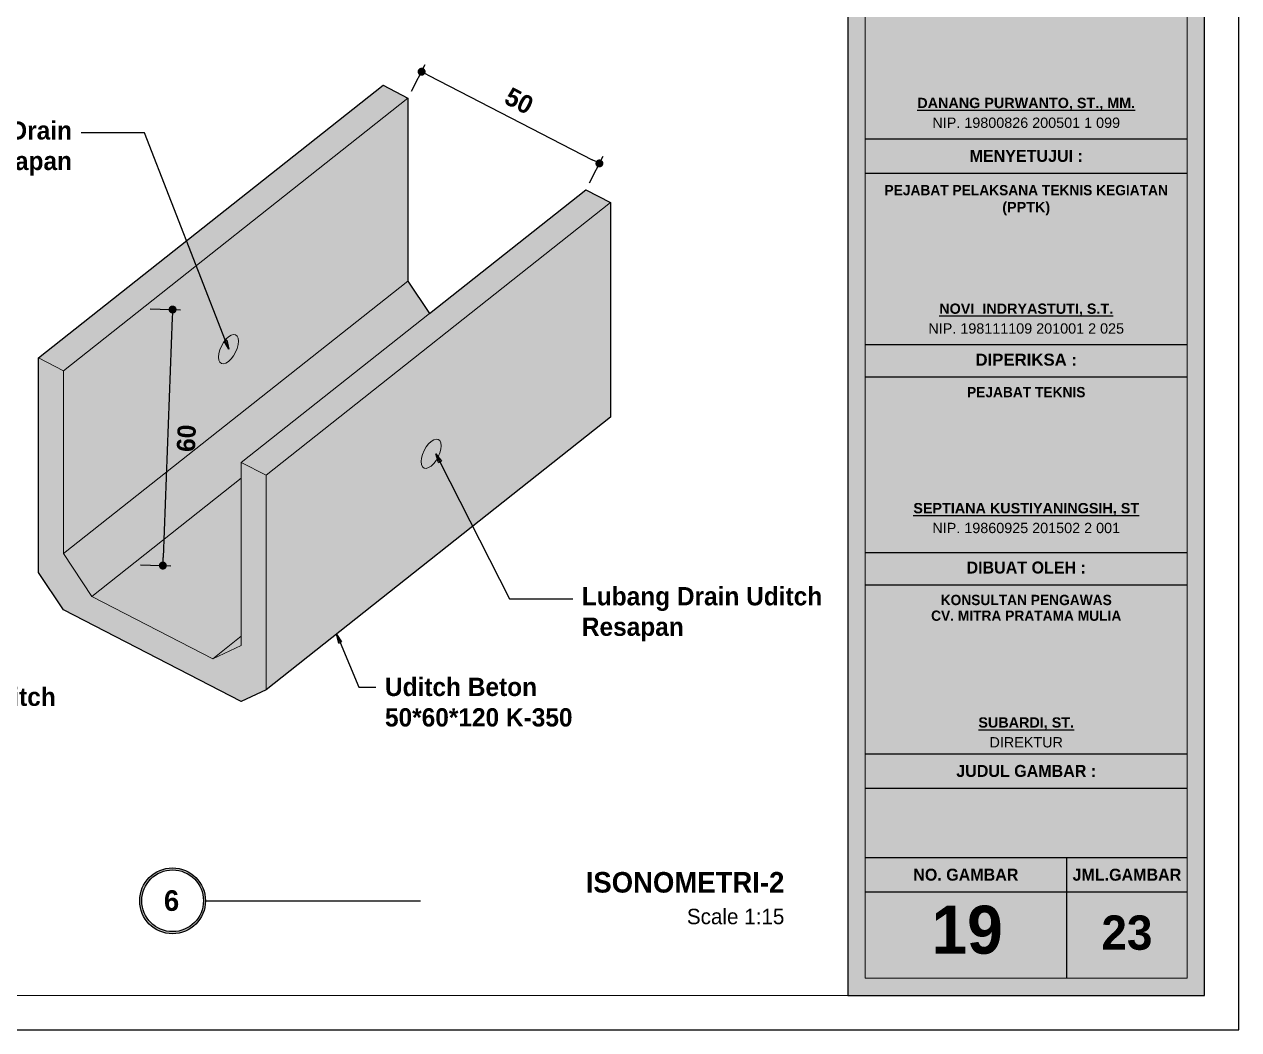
# Model space of a CAD drawing. Header units: centimetres. Extents: x -292707 to 138715, y -53922 to 66277.
# Drawn here: x 13079.5 to 13345.2, y -13454.2 to -13234.3 of the extents above; entities that cross this region are included whole.
import ezdxf
from ezdxf import colors
from ezdxf.entities.mleader import LeaderData, LeaderLine
from ezdxf.math import Vec2, Vec3

# ---------------------------------------------------------------- set-up
doc = ezdxf.new("R2010")
doc.units = ezdxf.units.CM
for name, color, linetype in [('A-ALINE-1', 91, 'Continuous'), ('A-ALINE-3', 111, 'Continuous'), ('A-ALINE-4', 113, 'Continuous'), ('A-ANNOTATION', 144, 'Continuous'), ('A-DIM', 157, 'Continuous'), ('A-TEXT', 254, 'Continuous')]:
    doc.layers.add(name, color=color, linetype=linetype)
for name, color, linetype, lineweight, true_color in [('A-FILL-1', 250, 'Continuous', 0, 0x333333), ('A-FILL-8', 7, 'Continuous', 0, 0xe6e6e6), ('A-HATCH-97', 7, 'Continuous', 0, 0xf7f7f7)]:
    doc.layers.add(name, color=color, linetype=linetype, lineweight=lineweight, true_color=true_color)
doc.layers.add('A-SWING AREA', color=7, linetype='Continuous', lineweight=0, true_color=0xf7f7f7, transparency=0.2)
doc.styles.add('Scale 10', font='GOTHICB.TTF', dxfattribs={"height": 4})
doc.styles.add('Scale 170', font='GOTHICB.TTF', dxfattribs={"height": 50})
doc.styles.add('Scale 80', font='GOTHICB.TTF', dxfattribs={"height": 20})
doc.dimstyles.new('Scale 10', dxfattribs={"dimscale": 0, "dimtxt": 4, "dimasz": 1.75, "dimexe": 1.75, "dimexo": 1.75, "dimgap": 2, "dimtad": 2, "dimdec": 0, "dimtxsty": 'Scale 10', "dimblk": 'DOT', "dimcen": 2.5, "dimclrd": 256, "dimclre": 256, "dimclrt": 254, "dimadec": 0, "dimazin": 0, "dimtfac": 1, "dimtdec": 0, "dimtmove": 0, "dimatfit": 3, "dimldrblk": 'DOTSMALL', "dimfxl": 1, "dimtfillclr": 256, "dimlwd": -1, "dimlwe": -1, "dimarcsym": 0})

# ---------------------------------------------------------------- blocks, each defined once
blk = doc.blocks.new('_Closed')
at = {"color": 0, "linetype": 'ByBlock', "lineweight": -2}
for p, q in [((-1, 0.17), (0, 0)), ((-1, 0.17), (-1, -0.17)), ((0, 0), (-1, -0.17)), ((0, 0), (-1, 0))]:
    blk.add_line(p, q, dxfattribs=at)
blk = doc.blocks.new('A$Ced8940a6')
at = {"layer": 'A-FILL-1'}
for p, q in [((0, 75.2), (75.39, 134.81)), ((80.83, 132.01), (75.39, 134.81)), ((5.45, 72.39), (80.83, 132.01)), ((80.83, 132.01), (80.83, 91.99)), ((85.54, 84.91), (119.74, 111.95)), ((119.74, 111.95), (125.18, 109.14)), ((49.79, 49.52), (125.18, 109.14)), ((125.18, 109.14), (125.18, 62.19)), ((5.45, 32.37), (80.83, 91.99)), ((85.54, 84.91), (80.83, 91.99)), ((44.35, 52.33), (85.54, 84.91)), ((41, 79.25), (41.57, 79.79)), ((41.57, 79.79), (42.14, 80.15)), ((42.14, 80.15), (42.67, 80.3)), ((42.67, 80.3), (43.12, 80.23)), ((43.12, 80.23), (43.47, 79.95)), ((43.47, 79.95), (43.69, 79.47)), ((39.67, 76.94), (40.01, 77.77)), ((40.01, 77.77), (40.47, 78.56)), ((40.47, 78.56), (41, 79.25)), ((43.47, 77.26), (43.12, 76.42)), ((43.69, 78.08), (43.47, 77.26)), ((43.69, 79.47), (43.77, 78.84)), ((43.77, 78.84), (43.69, 78.08)), ((5.45, 72.39), (0, 75.2)), ((0, 75.2), (0, 28.25)), ((39.37, 75.36), (39.45, 76.12)), ((39.45, 74.72), (39.37, 75.36)), ((39.45, 76.12), (39.67, 76.94)), ((39.67, 74.25), (39.45, 74.72)), ((41.57, 74.4), (41, 74.05)), ((42.14, 74.95), (41.57, 74.4)), ((42.67, 75.63), (42.14, 74.95)), ((43.12, 76.42), (42.67, 75.63)), ((5.45, 72.39), (5.45, 32.37)), ((40.01, 73.96), (39.67, 74.25)), ((40.47, 73.9), (40.01, 73.96)), ((41, 74.05), (40.47, 73.9)), ((49.79, 2.58), (125.18, 62.19)), ((85.35, 56.38), (84.82, 55.7)), ((85.92, 56.93), (85.35, 56.38)), ((86.49, 57.28), (85.92, 56.93)), ((87.02, 57.43), (86.49, 57.28)), ((87.47, 57.37), (87.02, 57.43)), ((87.82, 57.09), (87.47, 57.37)), ((88.04, 56.61), (87.82, 57.09)), ((88.12, 55.97), (88.04, 56.61)), ((88.04, 55.22), (88.12, 55.97)), ((83.79, 53.25), (83.72, 52.49)), ((84.01, 54.07), (83.79, 53.25)), ((84.36, 54.91), (84.01, 54.07)), ((84.82, 55.7), (84.36, 54.91)), ((87.02, 52.77), (87.47, 53.56)), ((87.47, 53.56), (87.82, 54.39)), ((87.82, 54.39), (88.04, 55.22)), ((44.35, 52.33), (49.79, 49.52)), ((44.35, 52.33), (44.35, 48.85)), ((83.72, 52.49), (83.79, 51.86)), ((83.79, 51.86), (84.01, 51.38)), ((84.01, 51.38), (84.36, 51.1)), ((84.36, 51.1), (84.82, 51.03)), ((84.82, 51.03), (85.35, 51.18)), ((85.35, 51.18), (85.92, 51.54)), ((85.92, 51.54), (86.49, 52.08)), ((86.49, 52.08), (87.02, 52.77)), ((11.67, 23), (44.35, 48.85)), ((44.35, 48.85), (44.35, 14.29)), ((49.79, 49.52), (49.79, 2.58)), ((11.67, 23), (5.45, 32.37)), ((0, 28.25), (5.45, 20.06)), ((11.67, 23), (38.12, 9.37)), ((44.35, 0), (5.45, 20.06)), ((38.12, 9.37), (44.35, 14.29)), ((44.35, 14.29), (44.35, 12.31)), ((38.12, 9.37), (44.35, 12.31)), ((44.35, 0), (49.79, 2.58))]:
    blk.add_line(p, q, dxfattribs=at)
blk = doc.blocks.new('A$C9741e482')
at = {"layer": 'A-FILL-8'}
h = blk.add_hatch(color=256, dxfattribs=at)
h.dxf.hatch_style = 1
h.paths.add_polyline_path([(49.79, 49.52), (49.79, 2.58), (125.18, 62.19), (125.18, 109.14)])
h.paths.add_polyline_path([(85.54, 84.91), (44.35, 52.33), (44.35, 48.85), (44.35, 14.29), (44.35, 12.31), (38.12, 9.37), (11.67, 23), (5.45, 32.37), (5.45, 72.39), (0, 75.2), (75.39, 134.81), (80.83, 132.01), (80.83, 91.99)])
h.paths.add_polyline_path([(44.35, 14.29), (44.35, 12.31), (38.12, 9.37), (11.67, 23), (5.45, 32.37), (5.45, 72.39), (0, 75.2), (0, 28.25), (5.45, 20.06), (44.35, 0), (49.79, 2.58), (49.79, 49.52), (44.35, 52.33), (44.35, 48.85)])
h.paths.add_polyline_path([(125.18, 109.14), (119.74, 111.95), (85.54, 84.91), (44.35, 52.33), (49.79, 49.52)])
h.paths.add_polyline_path([(0, 75.2), (5.45, 72.39), (80.83, 132.01), (75.39, 134.81)], flags=17)
at = {"layer": 'A-HATCH-97'}
h = blk.add_hatch(color=256, dxfattribs=at)
h.dxf.hatch_style = 1
h.paths.add_polyline_path([(80.83, 132.01), (75.39, 134.81), (0, 75.2), (5.45, 72.39)])
h = blk.add_hatch(color=256, dxfattribs=at)
h.dxf.hatch_style = 1
h.paths.add_polyline_path([(44.35, 48.85), (11.67, 23), (38.12, 9.37), (44.35, 14.29)], flags=17)
h.paths.add_polyline_path([(44.35, 48.85), (44.35, 52.33), (85.54, 84.91), (80.83, 91.99), (5.45, 32.37), (11.67, 23)])
h.paths.add_polyline_path([(80.83, 91.99), (80.83, 132.01), (5.45, 72.39), (5.45, 32.37)])
h.paths.add_polyline_path([(44.35, 48.85), (44.35, 52.33), (85.54, 84.91), (119.74, 111.95), (125.18, 109.14), (125.18, 62.19), (49.79, 2.58), (49.79, 49.52), (44.35, 52.33), (44.35, 48.85), (44.35, 14.29), (44.35, 12.31), (38.12, 9.37), (11.67, 23)])
h.paths.add_polyline_path([(44.35, 12.31), (44.35, 14.29), (38.12, 9.37)], flags=16)
at = {"layer": 'A-ALINE-3', "ltscale": 0.25}
blk.add_lwpolyline([(0, 75.2), (75.39, 134.81), (80.83, 132.01), (80.83, 91.99), (85.54, 84.91), (119.74, 111.95), (125.18, 109.14), (125.18, 62.19), (49.79, 2.58), (44.35, 0), (5.45, 20.06), (0, 28.25), (0, 75.2)], dxfattribs=at)
at = {"ltscale": 0.25}
blk.add_blockref('A$Ced8940a6', (0, 0), dxfattribs=at)
blk = doc.blocks.new('jhgkjhkjhkjh')
at = {"layer": 'A-SWING AREA', "transparency": 33554457}
h = blk.add_hatch(color=256, dxfattribs=at)
h.dxf.hatch_style = 1
h.paths.add_polyline_path([(-933.61, 931.53), (-881.61, 931.53), (-881.61, 1218.53), (-933.61, 1218.53)])
at = {"layer": 'A-ALINE-1', "ltscale": 0.25}
blk.add_lwpolyline([(-933.61, 931.53), (-881.61, 931.53), (-881.61, 1218.53), (-933.61, 1218.53)], close=True, dxfattribs=at)
at = {"layer": 'A-ALINE-4', "ltscale": 0.25}
for points in [[(-931.11, 1056.44), (-884.11, 1056.44)], [(-931.11, 1051.44), (-884.11, 1051.44)], [(-931.11, 1026.44), (-884.11, 1026.44)], [(-931.11, 1021.72), (-884.11, 1021.72)], [(-931.11, 996.12), (-884.11, 996.12)], [(-931.11, 991.41), (-884.11, 991.41)], [(-931.11, 966.75), (-884.11, 966.75)], [(-931.11, 966.75), (-884.11, 966.75)], [(-931.11, 961.75), (-884.11, 961.75)], [(-931.11, 951.62), (-884.11, 951.62)], [(-901.74, 951.62), (-901.74, 934.03)], [(-931.11, 946.62), (-884.11, 946.62)]]:
    blk.add_lwpolyline(points, dxfattribs=at)
at = {"layer": 'A-FILL-1', "ltscale": 0.25}
blk.add_lwpolyline([(-1286.61, 931.53), (-933.61, 931.53), (-933.61, 1218.53), (-1286.61, 1218.53)], close=True, dxfattribs=at)
at = {"layer": 'A-FILL-1'}
blk.add_lwpolyline([(-931.11, 934.03), (-884.11, 934.03), (-884.11, 1216.03), (-931.11, 1216.03)], close=True, dxfattribs=at)
at = {"layer": 'Defpoints'}
blk.add_lwpolyline([(-1296.61, 926.53), (-876.61, 926.53), (-876.61, 1223.53), (-1296.61, 1223.53)], close=True, dxfattribs=at)
at = {"layer": 'A-TEXT', "ltscale": 0.25, "attachment_point": 5, "style": 'Scale 170'}
for s, width, insert, char_height in [('{\\fArial|b1|i0|c0|p34;\\LDANANG PURWANTO, ST., MM.}', 47, (-907.61, 1061.5), 1.5), ('{\\fArial|b0|i0|c0|p34;NIP. 19800826 200501 1 099}', 47, (-907.61, 1058.77), 1.5), ('{\\fCentury Gothic|b1|i0|c0|p34;MENYETUJUI :}', 47, (-907.61, 1053.94), 1.75), ('PEJABAT PELAKSANA TEKNIS KEGIATAN', 47, (-907.61, 1048.94), 1.5), ('{\\fArial|b1|i0|c0|p34;(PPTK)}', 47, (-907.61, 1046.25), 1.5), ('{\\fArial|b1|i0|c0|p34;\\LNOVI  INDRYASTUTI, S.T.}', 47, (-907.61, 1031.5), 1.5), ('{\\fArial|b0|i0|c0|p34;NIP. 198111109 201001 2 025}', 47, (-907.61, 1028.77), 1.5), ('{\\fArial|b1|i0|c0|p34;DIPERIKSA :}', 47, (-907.61, 1024.22), 1.75), ('PEJABAT TEKNIS', 47, (-907.61, 1019.49), 1.5), ('{\\fArial|b1|i0|c0|p34;\\LSEPTIANA KUSTIYANINGSIH, ST}', 47, (-907.61, 1002.41), 1.5), ('{\\fArial|b0|i0|c0|p34;NIP. 19860925 201502 2 001}', 47, (-907.61, 999.68), 1.5), ('DIBUAT OLEH :', 47, (-907.61, 993.91), 1.75), ('KONSULTAN PENGAWAS', 47, (-907.61, 989.18), 1.5), ('CV. MITRA PRATAMA MULIA', 47, (-907.61, 986.89), 1.5), ('{\\fArial|b1|i0|c0|p34;\\LSUBARDI, ST.}', 47, (-907.61, 971.16), 1.5), ('{\\fArial|b0|i0|c0|p34;DIREKTUR}', 47, (-907.61, 968.43), 1.5), ('{\\fCentury Gothic|b1|i0|c0|p34;JUDUL GAMBAR :}', 47, (-907.61, 964.25), 1.75), ('{\\fCentury Gothic|b1|i0|c0|p34;NO. GAMBAR}', 29.375, (-916.42, 949.12), 1.75), ('{\\fCentury Gothic|b1|i0|c0|p34;JML.GAMBAR}', 29.375, (-892.92, 949.12), 1.75), ('23', 47, (-892.92, 940.65), 5)]:
    blk.add_mtext_dynamic_manual_height_columns(s, width=width, gutter_width=105, heights=[0], dxfattribs=dict(at, insert=insert, char_height=char_height))
blk = doc.blocks.new('*U276')
at = {"layer": 'A-ANNOTATION'}
h = blk.add_hatch(color=256, dxfattribs=at)
h.dxf.hatch_style = 1
h.paths.add_polyline_path([(62379.6, 26197.9, 1), (62443.6, 26197.9, 1)])
h.paths.add_polyline_path([(62441.6, 26197.9, -1), (62381.6, 26197.9, -1)], flags=16)
blk.add_lwpolyline([(62443.6, 26197.9), (62652.7, 26197.9)], dxfattribs=at)
for radius in [32, 30]:
    blk.add_circle((62411.6, 26197.9), radius, dxfattribs=at)
blk = doc.blocks.new('_Dot')
at = {"color": 0, "linetype": 'ByBlock', "lineweight": -2}
blk.add_line((-0.5, 0), (-1, 0), dxfattribs=at)
at = {"color": 0, "linetype": 'ByBlock', "const_width": 0.5}
blk.add_lwpolyline([(-0.25, 0, 1), (0.25, 0, 1)], format="xyb", close=True, dxfattribs=at)
blk = doc.blocks.new('*D306')
at = {"layer": 'A-DIM', "ltscale": 5, "transparency": 16777216}
for p, q in [((13107.05, -13296.51), (13113.7, -13296.77)), ((13111.89, -13298.45), (13109.88, -13350.95)), ((13104.91, -13352.51), (13111.57, -13352.76))]:
    blk.add_line(p, q, dxfattribs=at)
at = {"layer": 'Defpoints', "color": 0, "ltscale": 5, "transparency": 16777216}
for p in [(13105.3, -13296.45), (13103.16, -13352.44), (13109.82, -13352.7)]:
    blk.add_point(p, dxfattribs=at)
at = {"layer": 'A-DIM', "ltscale": 5, "transparency": 16777216, "xscale": 1.75, "yscale": 1.75, "zscale": 1.75}
for p, rotation in [((13111.95, -13296.7), 87.81486547385232), ((13109.82, -13352.7), 267.8148654738523)]:
    blk.add_blockref('_Dot', p, dxfattribs=dict(at, rotation=rotation))
at = {"layer": 'A-DIM', "color": 254, "ltscale": 5, "transparency": 16777216, "insert": (13114.98, -13324.85), "char_height": 4, "attachment_point": 5, "rotation": 87.8149, "style": 'Scale 10'}
blk.add_mtext('60', dxfattribs=at)
blk = doc.blocks.new('_DotSmall')
at = {"color": 0, "linetype": 'ByBlock', "const_width": 0.5}
blk.add_lwpolyline([(-0.0625, 0, 1), (0.0625, 0, 1)], format="xyb", close=True, dxfattribs=at)
blk = doc.blocks.new('*D307')
at = {"layer": 'A-DIM', "ltscale": 5, "transparency": 16777216}
for p, q in [((13164.26, -13248.9), (13167.24, -13243.12)), ((13167.99, -13245.48), (13203.78, -13263.93)), ((13203.16, -13268.96), (13206.14, -13263.18))]:
    blk.add_line(p, q, dxfattribs=at)
at = {"layer": 'Defpoints', "color": 0, "ltscale": 5, "transparency": 16777216}
for p in [(13163.46, -13250.45), (13205.34, -13264.74), (13202.36, -13270.51)]:
    blk.add_point(p, dxfattribs=at)
at = {"layer": 'A-DIM', "ltscale": 5, "transparency": 16777216, "xscale": 1.75, "yscale": 1.75, "zscale": 1.75}
for p, rotation in [((13166.44, -13244.68), 152.7244547979218), ((13205.34, -13264.74), 332.7244547979218)]:
    blk.add_blockref('_Dot', p, dxfattribs=dict(at, rotation=rotation))
at = {"layer": 'A-DIM', "color": 254, "ltscale": 5, "transparency": 16777216, "insert": (13187.77, -13251.06), "char_height": 4, "attachment_point": 5, "rotation": 332.7245, "style": 'Scale 10'}
blk.add_mtext('50', dxfattribs=at)

msp = doc.modelspace()

# ---------------------------------------------------------------- block references
at = {"ltscale": 0.25}
msp.add_blockref('A$C9741e482', (13082.62, -13382.46), dxfattribs=at)
at = {"layer": 'A-TEXT'}
for name, p, xscale, yscale, zscale in [('jhgkjhkjhkjh', (14660.15, -14844.01), 1.5, 1.5, 1.5), ('*U276', (-930.66, -19320.55), 0.225, 0.225, 0.225)]:
    msp.add_blockref(name, p, dxfattribs=dict(at, xscale=xscale, yscale=yscale, zscale=zscale))

# ---------------------------------------------------------------- texts
at = {"layer": 'A-TEXT', "ltscale": 0.25}
for s, width, gutter_width, insert, char_height, attachment_point, style in [('ISONOMETRI-2', 122.0294, 16.88, (13245.81, -13422.01), 4.5, 6, 'Scale 80'), ('6', 13.95, 16.88, (13111.72, -13426.01), 4.5, 5, 'Scale 80'), ('19', 44.0625, 157.5, (13285.81, -13432.42), 10.5, 5, 'Scale 170'), ('{\\fCentury Gothic|b0|i0|c0|p34;Scale 1:15}', 122.0294, 16.88, (13245.81, -13429.48), 3.375, 6, 'Scale 80')]:
    msp.add_mtext_dynamic_manual_height_columns(s, width=width, gutter_width=gutter_width, heights=[0], dxfattribs=dict(at, insert=insert, char_height=char_height, attachment_point=attachment_point, style=style))

# ---------------------------------------------------------------- dimensions: what is measured, and where the dimension line sits
at = {"layer": 'A-DIM', "ltscale": 5}
for p1, p2, distance, text, picture, middle in [((13163.46, -13250.45), (13202.36, -13270.51), 6.5, '50', '*D307', (13187.77, -13251.06)), ((13105.3, -13296.45), (13103.16, -13352.44), 6.66, '60', '*D306', (13114.98, -13324.85))]:
    dim = msp.add_aligned_dim(p1=p1, p2=p2, distance=distance, text=text, dimstyle='Scale 10', override={"dimscale": 1}, dxfattribs=at)
    dim.commit()
    dim.dimension.update_dxf_attribs({"geometry": picture, "text_midpoint": middle})

# ---------------------------------------------------------------- leaders
at = {"ltscale": 0.25}
ml = msp.add_multileader_mtext('Standard', dxfattribs=at)
ml.set_content('Lubang Drain \\PUditch Resapan', color=254, style='Scale 10')
ml.set_leader_properties(color=256, linetype='ByLayer', lineweight=-1)
ml.set_arrow_properties(name='CLOSED')
ml.build(insert=Vec2(0, 0))
ml.multileader.update_dxf_attribs({"dogleg_length": 3.71, "arrow_head_size": 2})
ctx = ml.context
ctx.base_point, ctx.arrow_head_size, ctx.plane_origin = Vec3(13046.39, -13258.06), 2, Vec3(13104.39, -13247.76)
ctx.text_align_type = 2
notes = []
notes.append((ctx, [(1, (1, 1, 0), (13105.78, -13258.06), (-1, 0), 13.83, [(0, [(13124.25, -13305.37)], 0, [])])]))
ctx.mtext.insert, ctx.mtext.width, ctx.mtext.alignment, ctx.mtext.flow_direction = Vec3(13089.94, -13255.52), 43.0216, 3, 5
ml = msp.add_multileader_mtext('Standard', dxfattribs=at)
ml.set_content('Lubang Drain Uditch\\PResapan', color=254, style='Scale 10')
ml.set_leader_properties(color=256, linetype='ByLayer', lineweight=-1)
ml.set_arrow_properties(name='CLOSED')
ml.build(insert=Vec2(0, 0))
ml.multileader.update_dxf_attribs({"dogleg_length": 3.71, "arrow_head_size": 2})
ctx = ml.context
ctx.base_point, ctx.arrow_head_size, ctx.plane_origin = Vec3(13199.5, -13359.94), 2, Vec3(13169.55, -13328.25)
notes.append((ctx, [(0, (1, 1, 0), (13185.67, -13359.94), (1, 0), 13.83, [(0, [(13169.55, -13328.25)], 0, [])])]))
ctx.mtext.insert, ctx.mtext.flow_direction = Vec3(13201.5, -13357.4), 5
ml = msp.add_multileader_mtext('Standard', dxfattribs=at)
ml.set_content('Lubang Drain Uditch\\PResapan', color=254, style='Scale 10')
ml.set_leader_properties(color=256, linetype='ByLayer', lineweight=-1)
ml.set_arrow_properties(name='CLOSED')
ml.build(insert=Vec2(0, 0))
ml.multileader.update_dxf_attribs({"dogleg_length": 3.71, "arrow_head_size": 2})
ctx = ml.context
ctx.base_point, ctx.arrow_head_size, ctx.plane_origin = Vec3(13031.79, -13381.93), 2, Vec3(13001.84, -13350.24)
notes.append((ctx, [(0, (1, 1, 0), (13017.95, -13381.93), (1, 0), 13.83, [(0, [(13001.84, -13350.24)], 0, [])])]))
ctx.mtext.insert, ctx.mtext.flow_direction = Vec3(13033.79, -13379.39), 5
ml = msp.add_multileader_mtext('Standard', dxfattribs=at)
ml.set_content('Uditch Beton \\P50*60*120 K-350', color=254, style='Scale 10')
ml.set_leader_properties(color=256, linetype='ByLayer', lineweight=-1)
ml.set_arrow_properties(name='CLOSED')
ml.build(insert=Vec2(0, 0))
ml.multileader.update_dxf_attribs({"dogleg_length": 3.71, "arrow_head_size": 2})
ctx = ml.context
ctx.base_point, ctx.arrow_head_size, ctx.plane_origin = Vec3(13156.42, -13379.28), 2, Vec3(13147.84, -13367.68)
notes.append((ctx, [(0, (1, 1, 0), (13152.7, -13379.28), (1, 0), 3.71, [(0, [(13147.84, -13367.68)], 0, [])])]))
ctx.mtext.insert, ctx.mtext.flow_direction = Vec3(13158.42, -13377.23), 5
for ctx, leaders in notes:
    for number, flags, end, landing, length, lines in leaders:
        leader = LeaderData()
        leader.index, (leader.has_last_leader_line, leader.has_dogleg_vector, leader.attachment_direction) = number, flags
        leader.last_leader_point, leader.dogleg_vector, leader.dogleg_length = Vec3(end), Vec3(landing), length
        for number, points, colour, breaks in lines:
            line = LeaderLine()
            line.index, line.vertices, line.color, line.breaks = number, Vec3.list(points), colors.encode_raw_color(colour), breaks
            leader.lines.append(line)
        ctx.leaders.append(leader)

doc.saveas('drawing.dxf')
